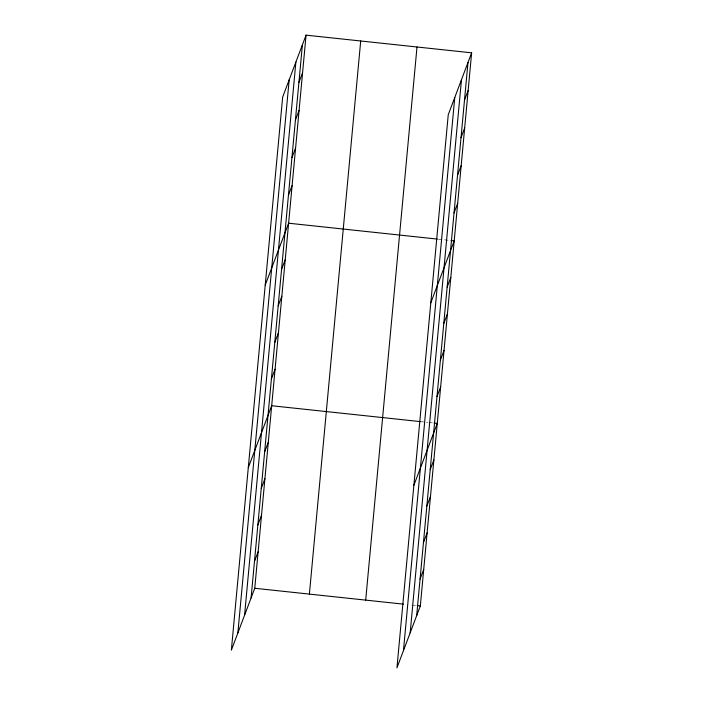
<?xml version="1.0" encoding="UTF-8"?>
<svg xmlns="http://www.w3.org/2000/svg" width="703" height="703" viewBox="0 0 703 703"><rect width="100%" height="100%" fill="white"/><g stroke="black" fill="none" stroke-linecap="round" stroke-linejoin="round"><path stroke-width="0.53" stroke-dasharray="3.52 2.64" d="M438.435 239.196L449.999 240.435M420.456 421.615L427.811 422.406M428.865 422.512L433.066 422.96M411.932 605.046L416.132 605.494"/><path stroke-width="1.05" d="M237.86 632.955L289.179 79.826M244.574 615.195L295.884 62.075M251.085 597.972L302.395 44.843M306.06 35.15L282.668 97.058L231.357 650.178L254.75 588.27L306.06 35.15L471.643 52.822L420.332 605.942L396.94 667.85L448.25 114.73L471.643 52.822M309.39 594.105L360.701 40.985M365.692 600.116L417.002 46.987M403.452 650.618L454.762 97.497M410.165 632.867L461.476 79.747M416.677 615.635L467.987 62.514M298.907 82.453L302.571 72.76M295.418 120.072L299.083 110.371M291.93 157.683L295.585 147.99M288.441 195.293L292.096 185.601M265.216 285.119L288.608 223.211L437.389 239.09M281.56 269.416L285.225 259.715M278.177 305.919L281.841 296.227M274.785 342.423L278.45 332.73M271.402 378.935L275.066 369.233M248.282 467.653L271.683 405.745L420.456 421.615M264.627 451.941L268.291 442.249M261.244 488.453L264.908 478.752M257.86 524.956L261.516 515.264M254.468 561.46L258.133 551.767M464.498 100.125L468.154 90.432M461.001 137.735L464.665 128.043M457.512 175.355L461.177 165.653M454.024 212.965L457.688 203.272M430.807 302.791L454.2 240.883L451.045 240.549M447.152 287.079L450.816 277.386M443.769 323.591L447.424 313.889M440.377 360.094L444.041 350.402M436.994 396.597L440.658 386.905M413.874 485.316L437.266 423.408L434.12 423.074M430.218 469.613L433.883 459.92M426.835 506.116L430.5 496.423M423.443 542.628L427.108 532.927M420.06 579.131L423.724 569.439M254.75 588.27L403.522 604.149M417.187 605.608L420.332 605.942"/></g></svg>
